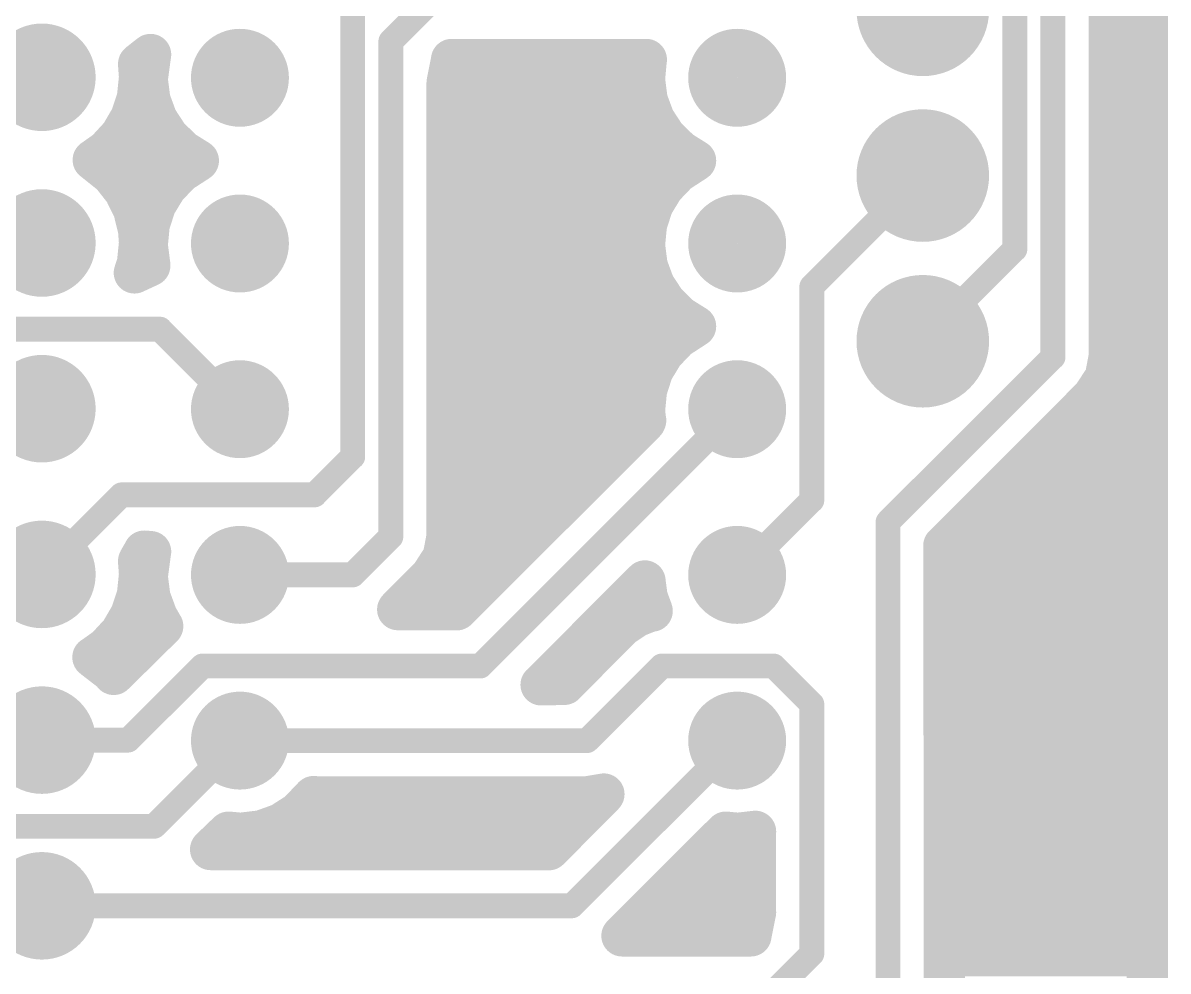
# Model space of a CAD drawing. Extents: x 0 to 2, y 0.1 to 1.8.
# Drawn here: x 1.309 to 2, y 0.485 to 1.057 of the extents above; entities that cross this region are included whole.
import ezdxf

# ---------------------------------------------------------------- set-up
doc = ezdxf.new("R2010")
doc.units = 0
doc.layers.add('Top', color=5, linetype='CONTINUOUS')

msp = doc.modelspace()

# ---------------------------------------------------------------- linework, layer by layer
at = {"layer": 'Top', "linetype": 'CONTINUOUS'}
for points, const_width in [([(1.9875, 0.1125), (1.9875, 1.7875)], 0.025), ([(1.9645, 1.246), (1.9645, 0.8554)], 0.025), ([(1.9305, 0.8554), (1.9305, 1.246)], 0.015), ([(1.9075, 1.201), (1.9075, 0.9205)], 0.015), ([(1.508, 1.101), (1.508, 0.7953)], 0.015), ([(1.9671, 1.0663), (1.9852, 1.0663)], 0.025), ([(1.531, 1.046), (1.554, 1.069)], 0.015), ([(1.386, 1.038), (1.3789, 1.0324)], 0.025), ([(1.384, 1.023), (1.386, 1.038)], 0.025), ([(1.531, 0.747), (1.531, 1.046)], 0.015), ([(1.9671, 1.0414), (1.9852, 1.0414)], 0.025), ([(1.3789, 1.0324), (1.3795, 1.0243)], 0.025), ([(1.5678, 1.035), (1.565, 1.021)], 0.025), ([(1.6851, 1.035), (1.5678, 1.035)], 0.025), ([(1.684, 1.023), (1.6851, 1.035)], 0.025), ([(1.3795, 1.0243), (1.3782, 1.0118)], 0.025), ([(1.3856, 1.0106), (1.384, 1.023)], 0.025), ([(1.565, 1.021), (1.565, 0.747)], 0.025), ([(1.6856, 1.0106), (1.684, 1.023)], 0.025), ([(1.3782, 1.0118), (1.3743, 1)], 0.025), ([(1.3899, 0.9989), (1.3856, 1.0106)], 0.025), ([(1.5675, 1.0166), (1.6821, 1.0166)], 0.025), ([(1.6899, 0.9989), (1.6856, 1.0106)], 0.025), ([(1.9671, 1.0166), (1.9852, 1.0166)], 0.025), ([(1.3743, 1), (1.368, 0.9892)], 0.025), ([(1.3967, 0.9885), (1.3899, 0.9989)], 0.025), ([(1.6967, 0.9885), (1.6899, 0.9989)], 0.025), ([(1.3722, 0.9917), (1.3918, 0.9917)], 0.025), ([(1.5675, 0.9917), (1.6918, 0.9917)], 0.025), ([(1.9671, 0.9917), (1.9852, 0.9917)], 0.025), ([(1.368, 0.9892), (1.3595, 0.98)], 0.025), ([(1.4056, 0.9798), (1.3967, 0.9885)], 0.025), ([(1.7056, 0.9798), (1.6967, 0.9885)], 0.025), ([(1.3595, 0.98), (1.3516, 0.9744)], 0.025), ([(1.4149, 0.974), (1.4056, 0.9798)], 0.025), ([(1.7149, 0.974), (1.7056, 0.9798)], 0.025), ([(1.3516, 0.9744), (1.3627, 0.9655)], 0.025), ([(1.4041, 0.967), (1.4149, 0.974)], 0.025), ([(1.7041, 0.967), (1.7149, 0.974)], 0.025), ([(1.3627, 0.9655), (1.3704, 0.9557)], 0.025), ([(1.3636, 0.9668), (1.4016, 0.9668)], 0.025), ([(1.3955, 0.958), (1.4041, 0.967)], 0.025), ([(1.5675, 0.9668), (1.7016, 0.9668)], 0.025), ([(1.6955, 0.958), (1.7041, 0.967)], 0.025), ([(1.9671, 0.9668), (1.9852, 0.9668)], 0.025), ([(1.3704, 0.9557), (1.3759, 0.9445)], 0.025), ([(1.389, 0.9473), (1.3955, 0.958)], 0.025), ([(1.689, 0.9473), (1.6955, 0.958)], 0.025), ([(1.852, 0.965), (1.785, 0.898)], 0.015), ([(1.3759, 0.9445), (1.3789, 0.9324)], 0.025), ([(1.3852, 0.9354), (1.389, 0.9473)], 0.025), ([(1.5675, 0.942), (1.6844, 0.942)], 0.025), ([(1.6852, 0.9354), (1.689, 0.9473)], 0.025), ([(1.9671, 0.942), (1.9852, 0.942)], 0.025), ([(1.384, 0.923), (1.3852, 0.9354)], 0.025), ([(1.684, 0.923), (1.6852, 0.9354)], 0.025), ([(1.3789, 0.9324), (1.3795, 0.9243)], 0.025), ([(1.3795, 0.9243), (1.3782, 0.9118)], 0.025), ([(1.3856, 0.9106), (1.384, 0.923)], 0.025), ([(1.6856, 0.9106), (1.684, 0.923)], 0.025), ([(1.5675, 0.9171), (1.6821, 0.9171)], 0.025), ([(1.9075, 0.9205), (1.852, 0.865)], 0.015), ([(1.9671, 0.9171), (1.9852, 0.9171)], 0.025), ([(1.3782, 0.9118), (1.3763, 0.9063)], 0.025), ([(1.3763, 0.9063), (1.3856, 0.9106)], 0.025), ([(1.6899, 0.8989), (1.6856, 0.9106)], 0.025), ([(1.6967, 0.8885), (1.6899, 0.8989)], 0.025), ([(1.785, 0.898), (1.785, 0.769)], 0.015), ([(1.5675, 0.8922), (1.6914, 0.8922)], 0.025), ([(1.7056, 0.8798), (1.6967, 0.8885)], 0.025), ([(1.9671, 0.8922), (1.9852, 0.8922)], 0.025), ([(1.7149, 0.874), (1.7056, 0.8798)], 0.025), ([(1.7041, 0.867), (1.7149, 0.874)], 0.025), ([(1.3917, 0.8723), (1.1368, 0.8723)], 0.015), ([(1.44, 0.824), (1.3917, 0.8723)], 0.015), ([(1.5675, 0.8674), (1.702, 0.8674)], 0.025), ([(1.6955, 0.858), (1.7041, 0.867)], 0.025), ([(1.9671, 0.8674), (1.9852, 0.8674)], 0.025), ([(1.689, 0.8473), (1.6955, 0.858)], 0.025), ([(1.9645, 0.8554), (1.9622, 0.8432)], 0.025), ([(1.6852, 0.8354), (1.689, 0.8473)], 0.025), ([(1.831, 0.756), (1.9305, 0.8554)], 0.015), ([(1.5675, 0.8425), (1.6848, 0.8425)], 0.025), ([(1.9622, 0.8432), (1.9545, 0.8314)], 0.025), ([(1.9644, 0.8425), (1.9852, 0.8425)], 0.025), ([(1.684, 0.823), (1.6852, 0.8354)], 0.025), ([(1.9545, 0.8314), (1.8648, 0.7416)], 0.025), ([(1.5675, 0.8176), (1.6817, 0.8176)], 0.025), ([(1.74, 0.824), (1.585, 0.669)], 0.015), ([(1.6847, 0.8172), (1.684, 0.823)], 0.025), ([(1.9433, 0.8176), (1.9852, 0.8176)], 0.025), ([(1.5709, 0.703), (1.6845, 0.8165)], 0.025), ([(1.508, 0.7953), (1.485, 0.7723)], 0.015), ([(1.5675, 0.7927), (1.6582, 0.7927)], 0.025), ([(1.9183, 0.7927), (1.9852, 0.7927)], 0.025), ([(1.3685, 0.7723), (1.3205, 0.7243)], 0.015), ([(1.485, 0.7723), (1.3685, 0.7723)], 0.015), ([(1.5675, 0.7679), (1.6332, 0.7679)], 0.025), ([(1.785, 0.769), (1.74, 0.724)], 0.015), ([(1.8933, 0.7679), (1.9852, 0.7679)], 0.025), ([(1.831, 0.3652), (1.831, 0.756)], 0.015), ([(1.508, 0.724), (1.531, 0.747)], 0.015), ([(1.565, 0.747), (1.5627, 0.7348)], 0.025), ([(1.5671, 0.743), (1.6086, 0.743)], 0.025), ([(1.8648, 0.7416), (1.865, 0.556)], 0.025), ([(1.8687, 0.743), (1.9852, 0.743)], 0.025), ([(1.3823, 0.7383), (1.3789, 0.7324)], 0.025), ([(1.386, 0.738), (1.3823, 0.7383)], 0.025), ([(1.384, 0.723), (1.386, 0.738)], 0.025), ([(1.5627, 0.7348), (1.5551, 0.723)], 0.025), ([(1.3789, 0.7324), (1.3795, 0.7243)], 0.025), ([(1.3795, 0.7243), (1.3782, 0.7118)], 0.025), ([(1.3856, 0.7106), (1.384, 0.723)], 0.025), ([(1.5551, 0.723), (1.5352, 0.7031)], 0.025), ([(1.6843, 0.7203), (1.6218, 0.6577)], 0.025), ([(1.6856, 0.7106), (1.6843, 0.7203)], 0.025), ([(1.44, 0.724), (1.508, 0.724)], 0.015), ([(1.5527, 0.7181), (1.5836, 0.7181)], 0.025), ([(1.8675, 0.7181), (1.9852, 0.7181)], 0.025), ([(1.3782, 0.7118), (1.3743, 0.7)], 0.025), ([(1.3899, 0.6989), (1.3856, 0.7106)], 0.025), ([(1.6887, 0.7022), (1.6856, 0.7106)], 0.025), ([(1.3743, 0.7), (1.368, 0.6892)], 0.025), ([(1.5352, 0.7031), (1.5709, 0.703)], 0.025), ([(1.6705, 0.6931), (1.6811, 0.7002)], 0.025), ([(1.6762, 0.6977), (1.688, 0.7024)], 0.025), ([(1.6811, 0.7002), (1.6762, 0.6977)], 0.025), ([(1.3639, 0.664), (1.3933, 0.693)], 0.025), ([(1.373, 0.6933), (1.3907, 0.6933)], 0.025), ([(1.3933, 0.693), (1.3899, 0.6989)], 0.025), ([(1.6357, 0.658), (1.6705, 0.6931)], 0.025), ([(1.6597, 0.6933), (1.6683, 0.6933)], 0.025), ([(1.8675, 0.6933), (1.9852, 0.6933)], 0.025), ([(1.368, 0.6892), (1.3595, 0.68)], 0.025), ([(1.3595, 0.68), (1.3516, 0.6744)], 0.025), ([(1.3513, 0.6743), (1.3627, 0.6655)], 0.025), ([(1.3627, 0.6655), (1.3639, 0.664)], 0.025), ([(1.6351, 0.6684), (1.6434, 0.6684)], 0.025), ([(1.8675, 0.6684), (1.9852, 0.6684)], 0.025), ([(1.4174, 0.669), (1.3726, 0.6243)], 0.015), ([(1.585, 0.669), (1.4174, 0.669)], 0.015), ([(1.6218, 0.6577), (1.6357, 0.658)], 0.025), ([(1.6945, 0.669), (1.6495, 0.624)], 0.015), ([(1.762, 0.669), (1.6945, 0.669)], 0.015), ([(1.785, 0.646), (1.762, 0.669)], 0.015), ([(1.785, 0.4953), (1.785, 0.646)], 0.015), ([(1.8675, 0.6435), (1.9852, 0.6435)], 0.025), ([(1.3726, 0.6243), (1.3205, 0.6243)], 0.015), ([(1.44, 0.624), (1.3883, 0.5723)], 0.015), ([(1.6495, 0.624), (1.44, 0.624)], 0.015), ([(1.74, 0.624), (1.6403, 0.5243)], 0.015), ([(1.8675, 0.6187), (1.9852, 0.6187)], 0.025), ([(1.4845, 0.5902), (1.4751, 0.5804)], 0.025), ([(1.6495, 0.59), (1.4842, 0.59)], 0.025), ([(1.6264, 0.5582), (1.6596, 0.5917)], 0.025), ([(1.6596, 0.5917), (1.6495, 0.59)], 0.025), ([(1.8675, 0.5938), (1.9852, 0.5938)], 0.025), ([(1.4751, 0.5804), (1.4646, 0.5737)], 0.025), ([(1.4331, 0.5687), (1.4223, 0.5583)], 0.025), ([(1.4405, 0.568), (1.4331, 0.5687)], 0.025), ([(1.4529, 0.5695), (1.4405, 0.568)], 0.025), ([(1.4527, 0.5689), (1.6344, 0.5689)], 0.025), ([(1.4646, 0.5737), (1.4529, 0.5695)], 0.025), ([(1.7331, 0.5687), (1.6705, 0.5062)], 0.025), ([(1.7405, 0.568), (1.7331, 0.5687)], 0.025), ([(1.7509, 0.5692), (1.7405, 0.568)], 0.025), ([(1.751, 0.5203), (1.751, 0.5691)], 0.025), ([(1.8675, 0.5689), (1.9852, 0.5689)], 0.025), ([(1.3883, 0.5723), (1.1598, 0.5723)], 0.015), ([(1.4223, 0.5583), (1.6264, 0.5582)], 0.025), ([(1.865, 0.556), (1.865, 0.3652)], 0.025), ([(1.7105, 0.5441), (1.7485, 0.5441)], 0.025), ([(1.8675, 0.5441), (1.9852, 0.5441)], 0.025), ([(1.7482, 0.5062), (1.751, 0.5203)], 0.025), ([(1.3205, 0.5243), (1.2588, 0.5243)], 0.015), ([(1.6403, 0.5243), (1.3205, 0.5243)], 0.015), ([(1.6859, 0.5192), (1.7485, 0.5192)], 0.025), ([(1.8675, 0.5192), (1.9852, 0.5192)], 0.025), ([(1.6705, 0.5062), (1.7482, 0.5062)], 0.025), ([(1.8675, 0.4943), (1.9852, 0.4943)], 0.025), ([(1.762, 0.4723), (1.785, 0.4953)], 0.015)]:
    msp.add_lwpolyline(points, dxfattribs=dict(at, const_width=const_width))
for points, const_width in [([(1.872, 1.065, 1), (1.832, 1.065, 1), (1.872, 1.065, 1)], 0.04), ([(1.3367, 1.0243, 1), (1.3043, 1.0243, 1), (1.3367, 1.0243, 1)], 0.0325), ([(1.3798, 1.038, 1), (1.3923, 1.038, 1), (1.3798, 1.038, 1)], 0.0125), ([(1.3798, 1.038, 1), (1.3923, 1.038, 1), (1.3798, 1.038, 1)], 0.0125), ([(1.4548, 1.024, 1), (1.4252, 1.024, 1), (1.4548, 1.024, 1)], 0.0295), ([(1.5273, 1.046, 1), (1.5348, 1.046, 1), (1.5273, 1.046, 1)], 0.0075), ([(1.5273, 1.046, 1), (1.5348, 1.046, 1), (1.5273, 1.046, 1)], 0.0075), ([(1.7548, 1.024, 1), (1.7252, 1.024, 1), (1.7548, 1.024, 1)], 0.0295), ([(1.3727, 1.0324, 1), (1.3852, 1.0324, 1), (1.3727, 1.0324, 1)], 0.0125), ([(1.3727, 1.0324, 1), (1.3852, 1.0324, 1), (1.3727, 1.0324, 1)], 0.0125), ([(1.5615, 1.035, 1), (1.574, 1.035, 1), (1.5615, 1.035, 1)], 0.0125), ([(1.5615, 1.035, 1), (1.574, 1.035, 1), (1.5615, 1.035, 1)], 0.0125), ([(1.6789, 1.035, 1), (1.6914, 1.035, 1), (1.6789, 1.035, 1)], 0.0125), ([(1.6789, 1.035, 1), (1.6914, 1.035, 1), (1.6789, 1.035, 1)], 0.0125), ([(1.3732, 1.0243, 1), (1.3857, 1.0243, 1), (1.3732, 1.0243, 1)], 0.0125), ([(1.3732, 1.0243, 1), (1.3857, 1.0243, 1), (1.3732, 1.0243, 1)], 0.0125), ([(1.3777, 1.023, 1), (1.3902, 1.023, 1), (1.3777, 1.023, 1)], 0.0125), ([(1.3777, 1.023, 1), (1.3902, 1.023, 1), (1.3777, 1.023, 1)], 0.0125), ([(1.5588, 1.021, 1), (1.5713, 1.021, 1), (1.5588, 1.021, 1)], 0.0125), ([(1.5588, 1.021, 1), (1.5713, 1.021, 1), (1.5588, 1.021, 1)], 0.0125), ([(1.6777, 1.023, 1), (1.6902, 1.023, 1), (1.6777, 1.023, 1)], 0.0125), ([(1.6777, 1.023, 1), (1.6902, 1.023, 1), (1.6777, 1.023, 1)], 0.0125), ([(1.3719, 1.0118, 1), (1.3844, 1.0118, 1), (1.3719, 1.0118, 1)], 0.0125), ([(1.3719, 1.0118, 1), (1.3844, 1.0118, 1), (1.3719, 1.0118, 1)], 0.0125), ([(1.3793, 1.0106, 1), (1.3918, 1.0106, 1), (1.3793, 1.0106, 1)], 0.0125), ([(1.3793, 1.0106, 1), (1.3918, 1.0106, 1), (1.3793, 1.0106, 1)], 0.0125), ([(1.6793, 1.0106, 1), (1.6918, 1.0106, 1), (1.6793, 1.0106, 1)], 0.0125), ([(1.6793, 1.0106, 1), (1.6918, 1.0106, 1), (1.6793, 1.0106, 1)], 0.0125), ([(1.368, 1, 1), (1.3805, 1, 1), (1.368, 1, 1)], 0.0125), ([(1.368, 1, 1), (1.3805, 1, 1), (1.368, 1, 1)], 0.0125), ([(1.3837, 0.9989, 1), (1.3962, 0.9989, 1), (1.3837, 0.9989, 1)], 0.0125), ([(1.3837, 0.9989, 1), (1.3962, 0.9989, 1), (1.3837, 0.9989, 1)], 0.0125), ([(1.6837, 0.9989, 1), (1.6962, 0.9989, 1), (1.6837, 0.9989, 1)], 0.0125), ([(1.6837, 0.9989, 1), (1.6962, 0.9989, 1), (1.6837, 0.9989, 1)], 0.0125), ([(1.872, 0.965, 1), (1.832, 0.965, 1), (1.872, 0.965, 1)], 0.04), ([(1.3617, 0.9892, 1), (1.3742, 0.9892, 1), (1.3617, 0.9892, 1)], 0.0125), ([(1.3617, 0.9892, 1), (1.3742, 0.9892, 1), (1.3617, 0.9892, 1)], 0.0125), ([(1.3904, 0.9885, 1), (1.4029, 0.9885, 1), (1.3904, 0.9885, 1)], 0.0125), ([(1.3904, 0.9885, 1), (1.4029, 0.9885, 1), (1.3904, 0.9885, 1)], 0.0125), ([(1.6904, 0.9885, 1), (1.7029, 0.9885, 1), (1.6904, 0.9885, 1)], 0.0125), ([(1.6904, 0.9885, 1), (1.7029, 0.9885, 1), (1.6904, 0.9885, 1)], 0.0125), ([(1.3533, 0.98, 1), (1.3658, 0.98, 1), (1.3533, 0.98, 1)], 0.0125), ([(1.3533, 0.98, 1), (1.3658, 0.98, 1), (1.3533, 0.98, 1)], 0.0125), ([(1.3994, 0.9798, 1), (1.4119, 0.9798, 1), (1.3994, 0.9798, 1)], 0.0125), ([(1.3994, 0.9798, 1), (1.4119, 0.9798, 1), (1.3994, 0.9798, 1)], 0.0125), ([(1.6994, 0.9798, 1), (1.7119, 0.9798, 1), (1.6994, 0.9798, 1)], 0.0125), ([(1.6994, 0.9798, 1), (1.7119, 0.9798, 1), (1.6994, 0.9798, 1)], 0.0125), ([(1.3453, 0.9744, 1), (1.3578, 0.9744, 1), (1.3453, 0.9744, 1)], 0.0125), ([(1.3453, 0.9744, 1), (1.3578, 0.9744, 1), (1.3453, 0.9744, 1)], 0.0125), ([(1.4086, 0.974, 1), (1.4211, 0.974, 1), (1.4086, 0.974, 1)], 0.0125), ([(1.4086, 0.974, 1), (1.4211, 0.974, 1), (1.4086, 0.974, 1)], 0.0125), ([(1.7086, 0.974, 1), (1.7211, 0.974, 1), (1.7086, 0.974, 1)], 0.0125), ([(1.7086, 0.974, 1), (1.7211, 0.974, 1), (1.7086, 0.974, 1)], 0.0125), ([(1.3564, 0.9655, 1), (1.3689, 0.9655, 1), (1.3564, 0.9655, 1)], 0.0125), ([(1.3564, 0.9655, 1), (1.3689, 0.9655, 1), (1.3564, 0.9655, 1)], 0.0125), ([(1.3978, 0.967, 1), (1.4103, 0.967, 1), (1.3978, 0.967, 1)], 0.0125), ([(1.3978, 0.967, 1), (1.4103, 0.967, 1), (1.3978, 0.967, 1)], 0.0125), ([(1.6978, 0.967, 1), (1.7103, 0.967, 1), (1.6978, 0.967, 1)], 0.0125), ([(1.6978, 0.967, 1), (1.7103, 0.967, 1), (1.6978, 0.967, 1)], 0.0125), ([(1.3642, 0.9557, 1), (1.3767, 0.9557, 1), (1.3642, 0.9557, 1)], 0.0125), ([(1.3642, 0.9557, 1), (1.3767, 0.9557, 1), (1.3642, 0.9557, 1)], 0.0125), ([(1.3892, 0.958, 1), (1.4017, 0.958, 1), (1.3892, 0.958, 1)], 0.0125), ([(1.3892, 0.958, 1), (1.4017, 0.958, 1), (1.3892, 0.958, 1)], 0.0125), ([(1.6892, 0.958, 1), (1.7017, 0.958, 1), (1.6892, 0.958, 1)], 0.0125), ([(1.6892, 0.958, 1), (1.7017, 0.958, 1), (1.6892, 0.958, 1)], 0.0125), ([(1.8483, 0.965, 1), (1.8558, 0.965, 1), (1.8483, 0.965, 1)], 0.0075), ([(1.3367, 0.9243, 1), (1.3043, 0.9243, 1), (1.3367, 0.9243, 1)], 0.0325), ([(1.3697, 0.9445, 1), (1.3822, 0.9445, 1), (1.3697, 0.9445, 1)], 0.0125), ([(1.3697, 0.9445, 1), (1.3822, 0.9445, 1), (1.3697, 0.9445, 1)], 0.0125), ([(1.3828, 0.9473, 1), (1.3953, 0.9473, 1), (1.3828, 0.9473, 1)], 0.0125), ([(1.3828, 0.9473, 1), (1.3953, 0.9473, 1), (1.3828, 0.9473, 1)], 0.0125), ([(1.4548, 0.924, 1), (1.4252, 0.924, 1), (1.4548, 0.924, 1)], 0.0295), ([(1.6828, 0.9473, 1), (1.6953, 0.9473, 1), (1.6828, 0.9473, 1)], 0.0125), ([(1.6828, 0.9473, 1), (1.6953, 0.9473, 1), (1.6828, 0.9473, 1)], 0.0125), ([(1.7548, 0.924, 1), (1.7252, 0.924, 1), (1.7548, 0.924, 1)], 0.0295), ([(1.3789, 0.9354, 1), (1.3914, 0.9354, 1), (1.3789, 0.9354, 1)], 0.0125), ([(1.3789, 0.9354, 1), (1.3914, 0.9354, 1), (1.3789, 0.9354, 1)], 0.0125), ([(1.6789, 0.9354, 1), (1.6914, 0.9354, 1), (1.6789, 0.9354, 1)], 0.0125), ([(1.6789, 0.9354, 1), (1.6914, 0.9354, 1), (1.6789, 0.9354, 1)], 0.0125), ([(1.3727, 0.9324, 1), (1.3852, 0.9324, 1), (1.3727, 0.9324, 1)], 0.0125), ([(1.3727, 0.9324, 1), (1.3852, 0.9324, 1), (1.3727, 0.9324, 1)], 0.0125), ([(1.3732, 0.9243, 1), (1.3857, 0.9243, 1), (1.3732, 0.9243, 1)], 0.0125), ([(1.3732, 0.9243, 1), (1.3857, 0.9243, 1), (1.3732, 0.9243, 1)], 0.0125), ([(1.3777, 0.923, 1), (1.3902, 0.923, 1), (1.3777, 0.923, 1)], 0.0125), ([(1.3777, 0.923, 1), (1.3902, 0.923, 1), (1.3777, 0.923, 1)], 0.0125), ([(1.6777, 0.923, 1), (1.6902, 0.923, 1), (1.6777, 0.923, 1)], 0.0125), ([(1.6777, 0.923, 1), (1.6902, 0.923, 1), (1.6777, 0.923, 1)], 0.0125), ([(1.9038, 0.9205, 1), (1.9113, 0.9205, 1), (1.9038, 0.9205, 1)], 0.0075), ([(1.9038, 0.9205, 1), (1.9113, 0.9205, 1), (1.9038, 0.9205, 1)], 0.0075), ([(1.3719, 0.9118, 1), (1.3844, 0.9118, 1), (1.3719, 0.9118, 1)], 0.0125), ([(1.3719, 0.9118, 1), (1.3844, 0.9118, 1), (1.3719, 0.9118, 1)], 0.0125), ([(1.3793, 0.9106, 1), (1.3918, 0.9106, 1), (1.3793, 0.9106, 1)], 0.0125), ([(1.3793, 0.9106, 1), (1.3918, 0.9106, 1), (1.3793, 0.9106, 1)], 0.0125), ([(1.6793, 0.9106, 1), (1.6918, 0.9106, 1), (1.6793, 0.9106, 1)], 0.0125), ([(1.6793, 0.9106, 1), (1.6918, 0.9106, 1), (1.6793, 0.9106, 1)], 0.0125), ([(1.3701, 0.9063, 1), (1.3826, 0.9063, 1), (1.3701, 0.9063, 1)], 0.0125), ([(1.3701, 0.9063, 1), (1.3826, 0.9063, 1), (1.3701, 0.9063, 1)], 0.0125), ([(1.6837, 0.8989, 1), (1.6962, 0.8989, 1), (1.6837, 0.8989, 1)], 0.0125), ([(1.6837, 0.8989, 1), (1.6962, 0.8989, 1), (1.6837, 0.8989, 1)], 0.0125), ([(1.7813, 0.898, 1), (1.7888, 0.898, 1), (1.7813, 0.898, 1)], 0.0075), ([(1.7813, 0.898, 1), (1.7888, 0.898, 1), (1.7813, 0.898, 1)], 0.0075), ([(1.6904, 0.8885, 1), (1.7029, 0.8885, 1), (1.6904, 0.8885, 1)], 0.0125), ([(1.6904, 0.8885, 1), (1.7029, 0.8885, 1), (1.6904, 0.8885, 1)], 0.0125), ([(1.872, 0.865, 1), (1.832, 0.865, 1), (1.872, 0.865, 1)], 0.04), ([(1.6994, 0.8798, 1), (1.7119, 0.8798, 1), (1.6994, 0.8798, 1)], 0.0125), ([(1.6994, 0.8798, 1), (1.7119, 0.8798, 1), (1.6994, 0.8798, 1)], 0.0125), ([(1.7086, 0.874, 1), (1.7211, 0.874, 1), (1.7086, 0.874, 1)], 0.0125), ([(1.7086, 0.874, 1), (1.7211, 0.874, 1), (1.7086, 0.874, 1)], 0.0125), ([(1.388, 0.8723, 1), (1.3955, 0.8723, 1), (1.388, 0.8723, 1)], 0.0075), ([(1.388, 0.8723, 1), (1.3955, 0.8723, 1), (1.388, 0.8723, 1)], 0.0075), ([(1.6978, 0.867, 1), (1.7103, 0.867, 1), (1.6978, 0.867, 1)], 0.0125), ([(1.6978, 0.867, 1), (1.7103, 0.867, 1), (1.6978, 0.867, 1)], 0.0125), ([(1.8483, 0.865, 1), (1.8558, 0.865, 1), (1.8483, 0.865, 1)], 0.0075), ([(1.6892, 0.858, 1), (1.7017, 0.858, 1), (1.6892, 0.858, 1)], 0.0125), ([(1.6892, 0.858, 1), (1.7017, 0.858, 1), (1.6892, 0.858, 1)], 0.0125), ([(1.9582, 0.8554, 1), (1.9707, 0.8554, 1), (1.9582, 0.8554, 1)], 0.0125), ([(1.9582, 0.8554, 1), (1.9707, 0.8554, 1), (1.9582, 0.8554, 1)], 0.0125), ([(1.6828, 0.8473, 1), (1.6953, 0.8473, 1), (1.6828, 0.8473, 1)], 0.0125), ([(1.6828, 0.8473, 1), (1.6953, 0.8473, 1), (1.6828, 0.8473, 1)], 0.0125), ([(1.9268, 0.8554, 1), (1.9343, 0.8554, 1), (1.9268, 0.8554, 1)], 0.0075), ([(1.9268, 0.8554, 1), (1.9343, 0.8554, 1), (1.9268, 0.8554, 1)], 0.0075), ([(1.3367, 0.8243, 1), (1.3043, 0.8243, 1), (1.3367, 0.8243, 1)], 0.0325), ([(1.4548, 0.824, 1), (1.4252, 0.824, 1), (1.4548, 0.824, 1)], 0.0295), ([(1.7548, 0.824, 1), (1.7252, 0.824, 1), (1.7548, 0.824, 1)], 0.0295), ([(1.956, 0.8432, 1), (1.9685, 0.8432, 1), (1.956, 0.8432, 1)], 0.0125), ([(1.956, 0.8432, 1), (1.9685, 0.8432, 1), (1.956, 0.8432, 1)], 0.0125), ([(1.6789, 0.8354, 1), (1.6914, 0.8354, 1), (1.6789, 0.8354, 1)], 0.0125), ([(1.6789, 0.8354, 1), (1.6914, 0.8354, 1), (1.6789, 0.8354, 1)], 0.0125), ([(1.9483, 0.8314, 1), (1.9608, 0.8314, 1), (1.9483, 0.8314, 1)], 0.0125), ([(1.9483, 0.8314, 1), (1.9608, 0.8314, 1), (1.9483, 0.8314, 1)], 0.0125), ([(1.4363, 0.824, 1), (1.4438, 0.824, 1), (1.4363, 0.824, 1)], 0.0075), ([(1.6777, 0.823, 1), (1.6902, 0.823, 1), (1.6777, 0.823, 1)], 0.0125), ([(1.6777, 0.823, 1), (1.6902, 0.823, 1), (1.6777, 0.823, 1)], 0.0125), ([(1.6785, 0.8172, 1), (1.691, 0.8172, 1), (1.6785, 0.8172, 1)], 0.0125), ([(1.7363, 0.824, 1), (1.7438, 0.824, 1), (1.7363, 0.824, 1)], 0.0075), ([(1.6782, 0.8165, 1), (1.6907, 0.8165, 1), (1.6782, 0.8165, 1)], 0.0125), ([(1.5043, 0.7953, 1), (1.5118, 0.7953, 1), (1.5043, 0.7953, 1)], 0.0075), ([(1.5043, 0.7953, 1), (1.5118, 0.7953, 1), (1.5043, 0.7953, 1)], 0.0075), ([(1.3648, 0.7723, 1), (1.3723, 0.7723, 1), (1.3648, 0.7723, 1)], 0.0075), ([(1.3648, 0.7723, 1), (1.3723, 0.7723, 1), (1.3648, 0.7723, 1)], 0.0075), ([(1.4813, 0.7723, 1), (1.4888, 0.7723, 1), (1.4813, 0.7723, 1)], 0.0075), ([(1.4813, 0.7723, 1), (1.4888, 0.7723, 1), (1.4813, 0.7723, 1)], 0.0075), ([(1.7813, 0.769, 1), (1.7888, 0.769, 1), (1.7813, 0.769, 1)], 0.0075), ([(1.7813, 0.769, 1), (1.7888, 0.769, 1), (1.7813, 0.769, 1)], 0.0075), ([(1.8273, 0.756, 1), (1.8348, 0.756, 1), (1.8273, 0.756, 1)], 0.0075), ([(1.8273, 0.756, 1), (1.8348, 0.756, 1), (1.8273, 0.756, 1)], 0.0075), ([(1.3367, 0.7243, 1), (1.3043, 0.7243, 1), (1.3367, 0.7243, 1)], 0.0325), ([(1.4548, 0.724, 1), (1.4252, 0.724, 1), (1.4548, 0.724, 1)], 0.0295), ([(1.5273, 0.747, 1), (1.5348, 0.747, 1), (1.5273, 0.747, 1)], 0.0075), ([(1.5273, 0.747, 1), (1.5348, 0.747, 1), (1.5273, 0.747, 1)], 0.0075), ([(1.5588, 0.747, 1), (1.5713, 0.747, 1), (1.5588, 0.747, 1)], 0.0125), ([(1.5588, 0.747, 1), (1.5713, 0.747, 1), (1.5588, 0.747, 1)], 0.0125), ([(1.7548, 0.724, 1), (1.7252, 0.724, 1), (1.7548, 0.724, 1)], 0.0295), ([(1.8585, 0.7416, 1), (1.871, 0.7416, 1), (1.8585, 0.7416, 1)], 0.0125), ([(1.8585, 0.7416, 1), (1.871, 0.7416, 1), (1.8585, 0.7416, 1)], 0.0125), ([(1.376, 0.7383, 1), (1.3885, 0.7383, 1), (1.376, 0.7383, 1)], 0.0125), ([(1.376, 0.7383, 1), (1.3885, 0.7383, 1), (1.376, 0.7383, 1)], 0.0125), ([(1.3798, 0.738, 1), (1.3923, 0.738, 1), (1.3798, 0.738, 1)], 0.0125), ([(1.3798, 0.738, 1), (1.3923, 0.738, 1), (1.3798, 0.738, 1)], 0.0125), ([(1.5565, 0.7348, 1), (1.569, 0.7348, 1), (1.5565, 0.7348, 1)], 0.0125), ([(1.5565, 0.7348, 1), (1.569, 0.7348, 1), (1.5565, 0.7348, 1)], 0.0125), ([(1.3727, 0.7324, 1), (1.3852, 0.7324, 1), (1.3727, 0.7324, 1)], 0.0125), ([(1.3727, 0.7324, 1), (1.3852, 0.7324, 1), (1.3727, 0.7324, 1)], 0.0125), ([(1.3732, 0.7243, 1), (1.3857, 0.7243, 1), (1.3732, 0.7243, 1)], 0.0125), ([(1.3732, 0.7243, 1), (1.3857, 0.7243, 1), (1.3732, 0.7243, 1)], 0.0125), ([(1.3777, 0.723, 1), (1.3902, 0.723, 1), (1.3777, 0.723, 1)], 0.0125), ([(1.3777, 0.723, 1), (1.3902, 0.723, 1), (1.3777, 0.723, 1)], 0.0125), ([(1.5488, 0.723, 1), (1.5613, 0.723, 1), (1.5488, 0.723, 1)], 0.0125), ([(1.5488, 0.723, 1), (1.5613, 0.723, 1), (1.5488, 0.723, 1)], 0.0125), ([(1.6781, 0.7203, 1), (1.6906, 0.7203, 1), (1.6781, 0.7203, 1)], 0.0125), ([(1.6781, 0.7203, 1), (1.6906, 0.7203, 1), (1.6781, 0.7203, 1)], 0.0125), ([(1.3168, 0.7243, 1), (1.3243, 0.7243, 1), (1.3168, 0.7243, 1)], 0.0075), ([(1.4363, 0.724, 1), (1.4438, 0.724, 1), (1.4363, 0.724, 1)], 0.0075), ([(1.5043, 0.724, 1), (1.5118, 0.724, 1), (1.5043, 0.724, 1)], 0.0075), ([(1.5043, 0.724, 1), (1.5118, 0.724, 1), (1.5043, 0.724, 1)], 0.0075), ([(1.7363, 0.724, 1), (1.7438, 0.724, 1), (1.7363, 0.724, 1)], 0.0075), ([(1.3719, 0.7118, 1), (1.3844, 0.7118, 1), (1.3719, 0.7118, 1)], 0.0125), ([(1.3719, 0.7118, 1), (1.3844, 0.7118, 1), (1.3719, 0.7118, 1)], 0.0125), ([(1.3793, 0.7106, 1), (1.3918, 0.7106, 1), (1.3793, 0.7106, 1)], 0.0125), ([(1.3793, 0.7106, 1), (1.3918, 0.7106, 1), (1.3793, 0.7106, 1)], 0.0125), ([(1.6793, 0.7106, 1), (1.6918, 0.7106, 1), (1.6793, 0.7106, 1)], 0.0125), ([(1.6793, 0.7106, 1), (1.6918, 0.7106, 1), (1.6793, 0.7106, 1)], 0.0125), ([(1.368, 0.7, 1), (1.3805, 0.7, 1), (1.368, 0.7, 1)], 0.0125), ([(1.368, 0.7, 1), (1.3805, 0.7, 1), (1.368, 0.7, 1)], 0.0125), ([(1.529, 0.7031, 1), (1.5415, 0.7031, 1), (1.529, 0.7031, 1)], 0.0125), ([(1.529, 0.7031, 1), (1.5415, 0.7031, 1), (1.529, 0.7031, 1)], 0.0125), ([(1.5646, 0.703, 1), (1.5771, 0.703, 1), (1.5646, 0.703, 1)], 0.0125), ([(1.5646, 0.703, 1), (1.5771, 0.703, 1), (1.5646, 0.703, 1)], 0.0125), ([(1.6748, 0.7002, 1), (1.6873, 0.7002, 1), (1.6748, 0.7002, 1)], 0.0125), ([(1.6748, 0.7002, 1), (1.6873, 0.7002, 1), (1.6748, 0.7002, 1)], 0.0125), ([(1.6817, 0.7024, 1), (1.6942, 0.7024, 1), (1.6817, 0.7024, 1)], 0.0125), ([(1.6824, 0.7022, 1), (1.6949, 0.7022, 1), (1.6824, 0.7022, 1)], 0.0125), ([(1.3837, 0.6989, 1), (1.3962, 0.6989, 1), (1.3837, 0.6989, 1)], 0.0125), ([(1.3837, 0.6989, 1), (1.3962, 0.6989, 1), (1.3837, 0.6989, 1)], 0.0125), ([(1.3871, 0.693, 1), (1.3996, 0.693, 1), (1.3871, 0.693, 1)], 0.0125), ([(1.3871, 0.693, 1), (1.3996, 0.693, 1), (1.3871, 0.693, 1)], 0.0125), ([(1.6642, 0.6931, 1), (1.6767, 0.6931, 1), (1.6642, 0.6931, 1)], 0.0125), ([(1.6642, 0.6931, 1), (1.6767, 0.6931, 1), (1.6642, 0.6931, 1)], 0.0125), ([(1.67, 0.6977, 1), (1.6825, 0.6977, 1), (1.67, 0.6977, 1)], 0.0125), ([(1.67, 0.6977, 1), (1.6825, 0.6977, 1), (1.67, 0.6977, 1)], 0.0125), ([(1.3617, 0.6892, 1), (1.3742, 0.6892, 1), (1.3617, 0.6892, 1)], 0.0125), ([(1.3617, 0.6892, 1), (1.3742, 0.6892, 1), (1.3617, 0.6892, 1)], 0.0125), ([(1.3533, 0.68, 1), (1.3658, 0.68, 1), (1.3533, 0.68, 1)], 0.0125), ([(1.3533, 0.68, 1), (1.3658, 0.68, 1), (1.3533, 0.68, 1)], 0.0125), ([(1.3451, 0.6743, 1), (1.3576, 0.6743, 1), (1.3451, 0.6743, 1)], 0.0125), ([(1.3453, 0.6744, 1), (1.3578, 0.6744, 1), (1.3453, 0.6744, 1)], 0.0125), ([(1.3564, 0.6655, 1), (1.3689, 0.6655, 1), (1.3564, 0.6655, 1)], 0.0125), ([(1.3564, 0.6655, 1), (1.3689, 0.6655, 1), (1.3564, 0.6655, 1)], 0.0125), ([(1.3576, 0.664, 1), (1.3701, 0.664, 1), (1.3576, 0.664, 1)], 0.0125), ([(1.3576, 0.664, 1), (1.3701, 0.664, 1), (1.3576, 0.664, 1)], 0.0125), ([(1.4136, 0.669, 1), (1.4211, 0.669, 1), (1.4136, 0.669, 1)], 0.0075), ([(1.4136, 0.669, 1), (1.4211, 0.669, 1), (1.4136, 0.669, 1)], 0.0075), ([(1.5813, 0.669, 1), (1.5888, 0.669, 1), (1.5813, 0.669, 1)], 0.0075), ([(1.5813, 0.669, 1), (1.5888, 0.669, 1), (1.5813, 0.669, 1)], 0.0075), ([(1.6295, 0.658, 1), (1.642, 0.658, 1), (1.6295, 0.658, 1)], 0.0125), ([(1.6295, 0.658, 1), (1.642, 0.658, 1), (1.6295, 0.658, 1)], 0.0125), ([(1.6907, 0.669, 1), (1.6982, 0.669, 1), (1.6907, 0.669, 1)], 0.0075), ([(1.6907, 0.669, 1), (1.6982, 0.669, 1), (1.6907, 0.669, 1)], 0.0075), ([(1.7583, 0.669, 1), (1.7658, 0.669, 1), (1.7583, 0.669, 1)], 0.0075), ([(1.7583, 0.669, 1), (1.7658, 0.669, 1), (1.7583, 0.669, 1)], 0.0075), ([(1.6155, 0.6577, 1), (1.628, 0.6577, 1), (1.6155, 0.6577, 1)], 0.0125), ([(1.6155, 0.6577, 1), (1.628, 0.6577, 1), (1.6155, 0.6577, 1)], 0.0125), ([(1.3367, 0.6243, 1), (1.3043, 0.6243, 1), (1.3367, 0.6243, 1)], 0.0325), ([(1.4548, 0.624, 1), (1.4252, 0.624, 1), (1.4548, 0.624, 1)], 0.0295), ([(1.7548, 0.624, 1), (1.7252, 0.624, 1), (1.7548, 0.624, 1)], 0.0295), ([(1.7813, 0.646, 1), (1.7888, 0.646, 1), (1.7813, 0.646, 1)], 0.0075), ([(1.7813, 0.646, 1), (1.7888, 0.646, 1), (1.7813, 0.646, 1)], 0.0075), ([(1.3168, 0.6243, 1), (1.3243, 0.6243, 1), (1.3168, 0.6243, 1)], 0.0075), ([(1.3688, 0.6243, 1), (1.3763, 0.6243, 1), (1.3688, 0.6243, 1)], 0.0075), ([(1.3688, 0.6243, 1), (1.3763, 0.6243, 1), (1.3688, 0.6243, 1)], 0.0075), ([(1.4363, 0.624, 1), (1.4438, 0.624, 1), (1.4363, 0.624, 1)], 0.0075), ([(1.4363, 0.624, 1), (1.4438, 0.624, 1), (1.4363, 0.624, 1)], 0.0075), ([(1.6457, 0.624, 1), (1.6532, 0.624, 1), (1.6457, 0.624, 1)], 0.0075), ([(1.6457, 0.624, 1), (1.6532, 0.624, 1), (1.6457, 0.624, 1)], 0.0075), ([(1.7363, 0.624, 1), (1.7438, 0.624, 1), (1.7363, 0.624, 1)], 0.0075), ([(1.478, 0.59, 1), (1.4905, 0.59, 1), (1.478, 0.59, 1)], 0.0125), ([(1.4783, 0.5902, 1), (1.4908, 0.5902, 1), (1.4783, 0.5902, 1)], 0.0125), ([(1.6432, 0.59, 1), (1.6557, 0.59, 1), (1.6432, 0.59, 1)], 0.0125), ([(1.6432, 0.59, 1), (1.6557, 0.59, 1), (1.6432, 0.59, 1)], 0.0125), ([(1.6533, 0.5917, 1), (1.6658, 0.5917, 1), (1.6533, 0.5917, 1)], 0.0125), ([(1.6533, 0.5917, 1), (1.6658, 0.5917, 1), (1.6533, 0.5917, 1)], 0.0125), ([(1.4689, 0.5804, 1), (1.4814, 0.5804, 1), (1.4689, 0.5804, 1)], 0.0125), ([(1.4689, 0.5804, 1), (1.4814, 0.5804, 1), (1.4689, 0.5804, 1)], 0.0125), ([(1.4269, 0.5687, 1), (1.4394, 0.5687, 1), (1.4269, 0.5687, 1)], 0.0125), ([(1.4269, 0.5687, 1), (1.4394, 0.5687, 1), (1.4269, 0.5687, 1)], 0.0125), ([(1.4342, 0.568, 1), (1.4467, 0.568, 1), (1.4342, 0.568, 1)], 0.0125), ([(1.4342, 0.568, 1), (1.4467, 0.568, 1), (1.4342, 0.568, 1)], 0.0125), ([(1.4466, 0.5695, 1), (1.4591, 0.5695, 1), (1.4466, 0.5695, 1)], 0.0125), ([(1.4466, 0.5695, 1), (1.4591, 0.5695, 1), (1.4466, 0.5695, 1)], 0.0125), ([(1.4584, 0.5737, 1), (1.4709, 0.5737, 1), (1.4584, 0.5737, 1)], 0.0125), ([(1.4584, 0.5737, 1), (1.4709, 0.5737, 1), (1.4584, 0.5737, 1)], 0.0125), ([(1.7269, 0.5687, 1), (1.7394, 0.5687, 1), (1.7269, 0.5687, 1)], 0.0125), ([(1.7269, 0.5687, 1), (1.7394, 0.5687, 1), (1.7269, 0.5687, 1)], 0.0125), ([(1.7342, 0.568, 1), (1.7467, 0.568, 1), (1.7342, 0.568, 1)], 0.0125), ([(1.7342, 0.568, 1), (1.7467, 0.568, 1), (1.7342, 0.568, 1)], 0.0125), ([(1.7447, 0.5692, 1), (1.7572, 0.5692, 1), (1.7447, 0.5692, 1)], 0.0125), ([(1.7448, 0.5691, 1), (1.7573, 0.5691, 1), (1.7448, 0.5691, 1)], 0.0125), ([(1.3845, 0.5723, 1), (1.392, 0.5723, 1), (1.3845, 0.5723, 1)], 0.0075), ([(1.3845, 0.5723, 1), (1.392, 0.5723, 1), (1.3845, 0.5723, 1)], 0.0075), ([(1.4161, 0.5583, 1), (1.4286, 0.5583, 1), (1.4161, 0.5583, 1)], 0.0125), ([(1.4161, 0.5583, 1), (1.4286, 0.5583, 1), (1.4161, 0.5583, 1)], 0.0125), ([(1.6201, 0.5582, 1), (1.6326, 0.5582, 1), (1.6201, 0.5582, 1)], 0.0125), ([(1.6201, 0.5582, 1), (1.6326, 0.5582, 1), (1.6201, 0.5582, 1)], 0.0125), ([(1.8588, 0.556, 1), (1.8713, 0.556, 1), (1.8588, 0.556, 1)], 0.0125), ([(1.8588, 0.556, 1), (1.8713, 0.556, 1), (1.8588, 0.556, 1)], 0.0125), ([(1.3367, 0.5243, 1), (1.3043, 0.5243, 1), (1.3367, 0.5243, 1)], 0.0325), ([(1.7448, 0.5203, 1), (1.7573, 0.5203, 1), (1.7448, 0.5203, 1)], 0.0125), ([(1.7448, 0.5203, 1), (1.7573, 0.5203, 1), (1.7448, 0.5203, 1)], 0.0125), ([(1.3168, 0.5243, 1), (1.3243, 0.5243, 1), (1.3168, 0.5243, 1)], 0.0075), ([(1.3168, 0.5243, 1), (1.3243, 0.5243, 1), (1.3168, 0.5243, 1)], 0.0075), ([(1.6365, 0.5243, 1), (1.644, 0.5243, 1), (1.6365, 0.5243, 1)], 0.0075), ([(1.6365, 0.5243, 1), (1.644, 0.5243, 1), (1.6365, 0.5243, 1)], 0.0075), ([(1.6643, 0.5062, 1), (1.6768, 0.5062, 1), (1.6643, 0.5062, 1)], 0.0125), ([(1.6643, 0.5062, 1), (1.6768, 0.5062, 1), (1.6643, 0.5062, 1)], 0.0125), ([(1.742, 0.5062, 1), (1.7545, 0.5062, 1), (1.742, 0.5062, 1)], 0.0125), ([(1.742, 0.5062, 1), (1.7545, 0.5062, 1), (1.742, 0.5062, 1)], 0.0125), ([(1.7813, 0.4953, 1), (1.7888, 0.4953, 1), (1.7813, 0.4953, 1)], 0.0075), ([(1.7813, 0.4953, 1), (1.7888, 0.4953, 1), (1.7813, 0.4953, 1)], 0.0075)]:
    msp.add_lwpolyline(points, format="xyb", dxfattribs=dict(at, const_width=const_width))

doc.saveas('drawing.dxf')
